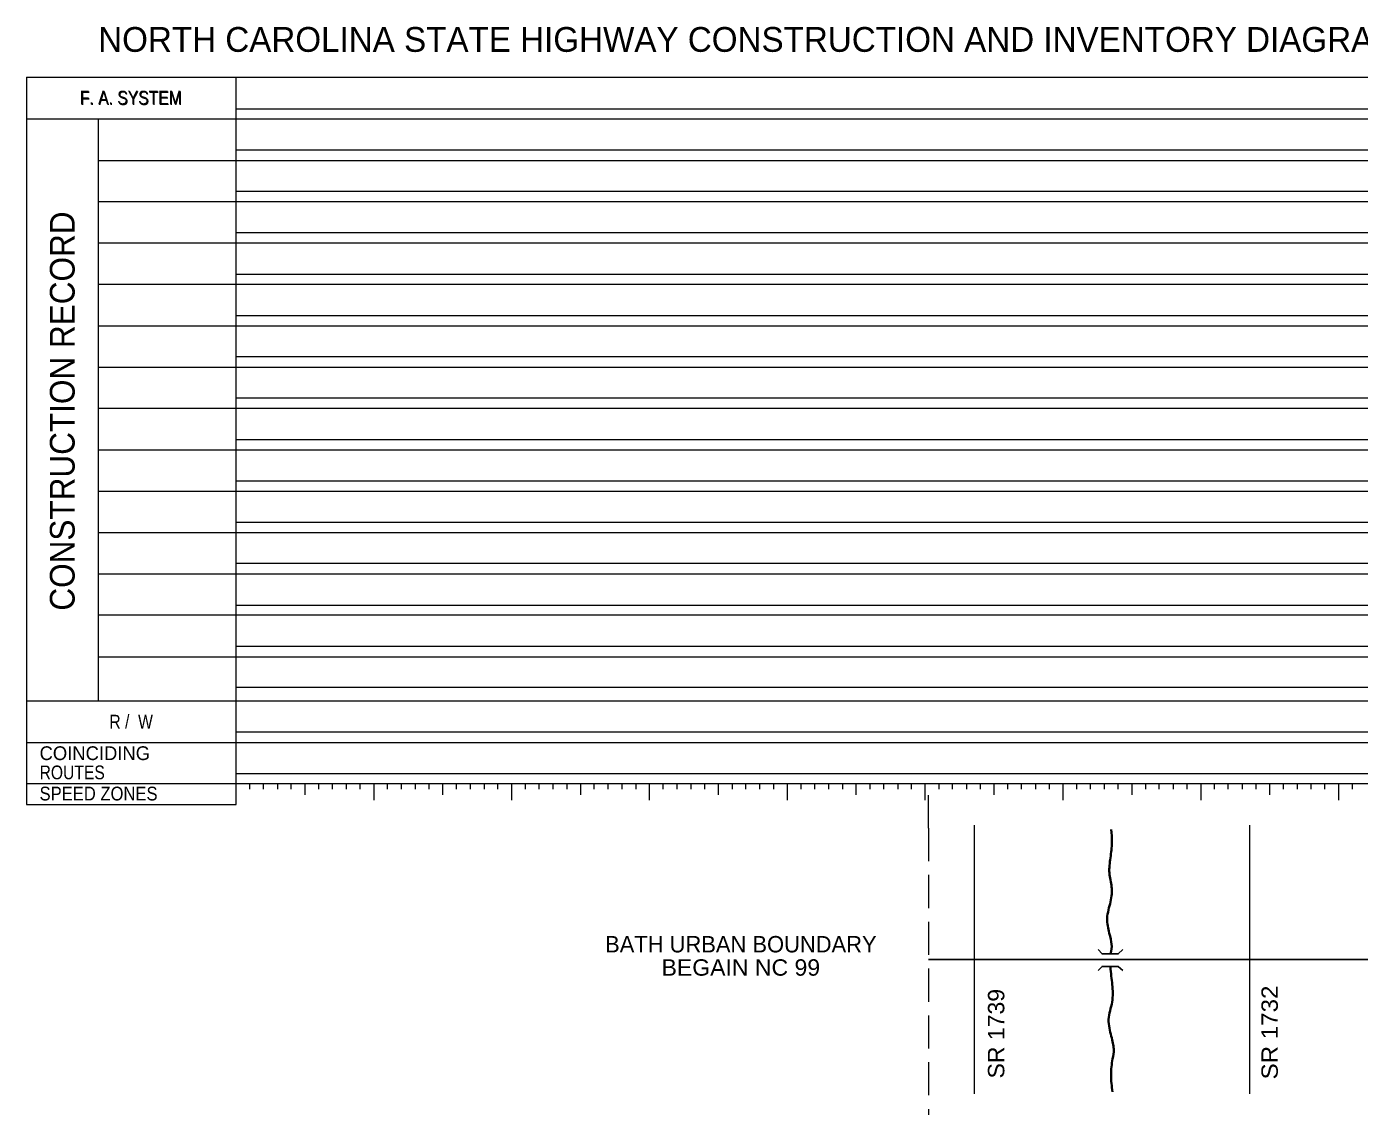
# Model space of a CAD drawing. Extents: x 321778.2 to 321799.8, y 217571.7 to 217588.1.
# Drawn here: x 321778.24 to 321787.92, y 217580.26 to 217588.1 of the extents above; entities that cross this region are included whole.
import ezdxf
from ezdxf.enums import TextEntityAlignment as Align

# ---------------------------------------------------------------- set-up
doc = ezdxf.new("R2010")
doc.units = 0
doc.header["$LTSCALE"] = 0.04
doc.linetypes.add('LONG_DASHED', pattern=[7.5, 6, -1.5])
doc.layers.add('1', color=7, linetype='Continuous', lineweight=13)

msp = doc.modelspace()

# ---------------------------------------------------------------- linework, layer by layer
at = {"layer": '1'}
for p, q in [((321778.238, 217587.7352), (321799.778, 217587.7352)), ((321778.238, 217587.7352), (321778.238, 217582.4559)), ((321779.7604, 217582.4559), (321779.7604, 217587.7352)), ((321779.7604, 217587.5066), (321799.778, 217587.5066)), ((321778.238, 217587.4345), (321792.2457, 217587.4345)), ((321778.7574, 217587.4345), (321778.7574, 217583.2087)), ((321779.7604, 217587.2082), (321793.2339, 217587.2082)), ((321778.7574, 217587.1314), (321799.778, 217587.1314)), ((321779.7604, 217586.9079), (321799.778, 217586.9079)), ((321778.7574, 217586.8331), (321799.778, 217586.8331)), ((321779.7604, 217586.6096), (321799.778, 217586.6096)), ((321778.7574, 217586.5325), (321799.778, 217586.5325)), ((321779.7604, 217586.3065), (321799.778, 217586.3065)), ((321778.7574, 217586.2344), (321799.778, 217586.2344)), ((321779.7604, 217586.0058), (321799.778, 217586.0058)), ((321778.7574, 217585.9312), (321799.778, 217585.9312)), ((321779.7604, 217585.7075), (321799.778, 217585.7075)), ((321778.7574, 217585.6307), (321799.778, 217585.6307)), ((321779.7604, 217585.407), (321799.778, 217585.407)), ((321778.7574, 217585.3323), (321799.778, 217585.3323)), ((321778.7574, 217585.0317), (321799.778, 217585.0317)), ((321779.7604, 217585.1063), (321799.778, 217585.1063)), ((321778.7574, 217584.731), (321799.778, 217584.731)), ((321779.7604, 217584.8058), (321799.778, 217584.8058)), ((321779.7604, 217584.5051), (321799.778, 217584.5051)), ((321778.7574, 217584.4306), (321799.778, 217584.4306)), ((321779.7604, 217584.2068), (321799.778, 217584.2068)), ((321778.7574, 217584.1299), (321799.778, 217584.1299)), ((321779.7604, 217583.9039), (321799.778, 217583.9039)), ((321778.7574, 217583.8318), (321799.778, 217583.8318)), ((321779.7604, 217583.6055), (321799.778, 217583.6055)), ((321778.7574, 217583.5286), (321799.778, 217583.5286)), ((321779.7604, 217583.3073), (321799.778, 217583.3073)), ((321778.238, 217583.2087), (321799.778, 217583.2087)), ((321779.7604, 217582.9827), (321799.778, 217582.9827)), ((321779.7604, 217582.6819), (321799.778, 217582.6819)), ((321779.8591, 217582.5665), (321779.8591, 217582.6074)), ((321779.9577, 217582.5665), (321779.9577, 217582.6074)), ((321780.0611, 217582.5665), (321780.0611, 217582.6074)), ((321780.1596, 217582.5665), (321780.1596, 217582.6074)), ((321780.2607, 217582.5257), (321780.2607, 217582.6074)), ((321780.3592, 217582.5665), (321780.3592, 217582.6074)), ((321780.4579, 217582.5665), (321780.4579, 217582.6074)), ((321780.5613, 217582.5665), (321780.5613, 217582.6074)), ((321780.66, 217582.5665), (321780.66, 217582.6074)), ((321780.7611, 217582.4873), (321780.7611, 217582.6074)), ((321780.8595, 217582.5665), (321780.8595, 217582.6074)), ((321780.9607, 217582.5665), (321780.9607, 217582.6074)), ((321781.0616, 217582.5665), (321781.0616, 217582.6074)), ((321781.1602, 217582.5665), (321781.1602, 217582.6074)), ((321781.2611, 217582.5257), (321781.2611, 217582.6074)), ((321781.3597, 217582.5665), (321781.3597, 217582.6074)), ((321781.4607, 217582.5665), (321781.4607, 217582.6074)), ((321781.5618, 217582.5665), (321781.5618, 217582.6074)), ((321781.6605, 217582.5665), (321781.6605, 217582.6074)), ((321781.7615, 217582.4873), (321781.7615, 217582.6074)), ((321781.8601, 217582.5665), (321781.8601, 217582.6074)), ((321781.961, 217582.5665), (321781.961, 217582.6074)), ((321782.062, 217582.5665), (321782.062, 217582.6074)), ((321782.1631, 217582.5665), (321782.1631, 217582.6074)), ((321782.2618, 217582.5257), (321782.2618, 217582.6074)), ((321782.3603, 217582.5665), (321782.3603, 217582.6074)), ((321782.4613, 217582.5665), (321782.4613, 217582.6074)), ((321782.5622, 217582.5665), (321782.5622, 217582.6074)), ((321782.6633, 217582.5665), (321782.6633, 217582.6074)), ((321782.7619, 217582.4873), (321782.7619, 217582.6074)), ((321782.8604, 217582.5665), (321782.8604, 217582.6074)), ((321782.9616, 217582.5665), (321782.9616, 217582.6074)), ((321783.0626, 217582.5665), (321783.0626, 217582.6074)), ((321783.1635, 217582.5665), (321783.1635, 217582.6074)), ((321783.2621, 217582.5257), (321783.2621, 217582.6074)), ((321783.3632, 217582.5665), (321783.3632, 217582.6074)), ((321783.4618, 217582.5665), (321783.4618, 217582.6074)), ((321783.5629, 217582.5665), (321783.5629, 217582.6074)), ((321783.6639, 217582.5665), (321783.6639, 217582.6074)), ((321783.7625, 217582.4873), (321783.7625, 217582.6074)), ((321783.8635, 217582.5665), (321783.8635, 217582.6074)), ((321783.962, 217582.5665), (321783.962, 217582.6074)), ((321784.0629, 217582.5665), (321784.0629, 217582.6074)), ((321784.1641, 217582.5665), (321784.1641, 217582.6074)), ((321784.2628, 217582.5257), (321784.2628, 217582.6074)), ((321784.3638, 217582.5665), (321784.3638, 217582.6074)), ((321784.4623, 217582.5665), (321784.4623, 217582.6074)), ((321784.5658, 217582.5665), (321784.5658, 217582.6074)), ((321784.6645, 217582.5665), (321784.6645, 217582.6074)), ((321784.7631, 217582.4873), (321784.7631, 217582.6074)), ((321784.8642, 217582.5665), (321784.8642, 217582.6074)), ((321784.9626, 217582.5665), (321784.9626, 217582.6074)), ((321785.0659, 217582.5665), (321785.0659, 217582.6074)), ((321785.1646, 217582.5665), (321785.1646, 217582.6074)), ((321785.2632, 217582.5257), (321785.2632, 217582.6074)), ((321785.3642, 217582.5665), (321785.3642, 217582.6074)), ((321785.4628, 217582.5665), (321785.4628, 217582.6074)), ((321785.5662, 217582.5665), (321785.5662, 217582.6074)), ((321785.6649, 217582.5665), (321785.6649, 217582.6074)), ((321785.7659, 217582.4873), (321785.7659, 217582.6074)), ((321785.8645, 217582.5665), (321785.8645, 217582.6074)), ((321785.9631, 217582.5665), (321785.9631, 217582.6074)), ((321786.0665, 217582.5665), (321786.0665, 217582.6074)), ((321786.1651, 217582.5665), (321786.1651, 217582.6074)), ((321786.2661, 217582.5257), (321786.2661, 217582.6074)), ((321786.3648, 217582.5665), (321786.3648, 217582.6074)), ((321786.4634, 217582.5665), (321786.4634, 217582.6074)), ((321786.5668, 217582.5665), (321786.5668, 217582.6074)), ((321786.6653, 217582.5665), (321786.6653, 217582.6074)), ((321786.7664, 217582.4873), (321786.7664, 217582.6074)), ((321786.8651, 217582.5665), (321786.8651, 217582.6074)), ((321786.9635, 217582.5665), (321786.9635, 217582.6074)), ((321787.0668, 217582.5665), (321787.0668, 217582.6074)), ((321787.1656, 217582.5665), (321787.1656, 217582.6074)), ((321787.2666, 217582.5257), (321787.2666, 217582.6074)), ((321787.3652, 217582.5665), (321787.3652, 217582.6074)), ((321787.4663, 217582.5665), (321787.4663, 217582.6074)), ((321787.5672, 217582.5665), (321787.5672, 217582.6074)), ((321787.6659, 217582.5665), (321787.6659, 217582.6074)), ((321787.7669, 217582.4873), (321787.7669, 217582.6074)), ((321787.8656, 217582.5665), (321787.8656, 217582.6074)), ((321778.238, 217582.4559), (321779.7604, 217582.4559)), ((321785.118, 217582.3058), (321785.118, 217580.355)), ((321787.118, 217582.3058), (321787.118, 217580.355))]:
    msp.add_line(p, q, dxfattribs=at)
at = {"layer": '1', "linetype": 'LONG_DASHED'}
for q in [(321784.788, 217582.6142), (321784.788, 217579.9702)]:
    msp.add_line((321784.788, 217582.2842), q, dxfattribs=at)
at = {"layer": '1', "lineweight": 25}
msp.add_line((321790.1835, 217581.3303), (321784.788, 217581.3303), dxfattribs=at)
at = {"layer": '1'}
for points in [[(321778.238, 217582.9057), (321779.7604, 217582.9057), (321799.778, 217582.9057)], [(321778.238, 217582.6074), (321779.7604, 217582.6074), (321799.778, 217582.6074)]]:
    msp.add_lwpolyline(points, dxfattribs=at)
at = {"layer": '1', "lineweight": 25}
for points in [[(321786.0184, 217581.4037), (321786.0484, 217581.3707), (321786.1654, 217581.3707), (321786.1984, 217581.4037)], [(321786.0184, 217581.2507), (321786.0484, 217581.2807), (321786.1654, 217581.2807), (321786.1984, 217581.2507)]]:
    msp.add_lwpolyline(points, dxfattribs=at)
at = {"layer": '1', "lineweight": 35}
for points in [[(321786.1084, 217581.3707), (321786.1174, 217581.4007), (321786.1204, 217581.4367), (321786.1024, 217581.5177), (321786.0724, 217581.6287), (321786.1144, 217581.7517), (321786.1234, 217581.8597), (321786.0934, 217581.9557), (321786.1084, 217582.0697), (321786.1234, 217582.1807), (321786.1174, 217582.2467), (321786.1144, 217582.2737)], [(321786.1234, 217580.6087), (321786.1294, 217580.6297), (321786.1384, 217580.6777), (321786.1174, 217580.7677), (321786.0814, 217580.8967), (321786.1294, 217581.0197), (321786.1234, 217581.1517), (321786.1114, 217581.2267), (321786.1084, 217581.2807)], [(321786.1234, 217580.6087), (321786.1174, 217580.5697), (321786.1084, 217580.4917), (321786.1174, 217580.4107), (321786.1234, 217580.3687)]]:
    msp.add_open_spline(points, degree=3, dxfattribs=at)

# ---------------------------------------------------------------- texts
at = {"layer": '1'}
for s, height, p in [('NORTH CAROLINA STATE HIGHWAY CONSTRUCTION AND INVENTORY DIAGRAM', 0.1801, (321778.7574, 217587.9202)), ('COINCIDING', 0.1, (321778.3318, 217582.7782))]:
    msp.add_text(s, height=height, dxfattribs=at).set_placement(p)
for s, height, width, p in [('F. A. SYSTEM', 0.1001, 0.85, (321778.9939, 217587.5379)), ('F. A. SYSTEM', 0.1001, 0.85, (321778.9988, 217587.5331)), ('R /  W', 0.1001, 0.85, (321778.9967, 217583.0067)), ('BEGAIN NC 99', 0.119, 1.05, (321783.4245, 217581.2129))]:
    msp.add_text(s, height=height, dxfattribs=dict(at, width=width)).set_placement(p, align=Align.CENTER)
for s, height, width, p in [('CONSTRUCTION RECORD', 0.1801, 0.95, (321778.5867, 217585.3122)), ('SR 1739', 0.119, 1.05, (321785.3378, 217580.7916)), ('SR 1732', 0.119, 1.1, (321787.3239, 217580.8004))]:
    msp.add_text(s, height=height, rotation=90, dxfattribs=dict(at, width=width)).set_placement(p, align=Align.CENTER)
for s, height, width, p in [('ROUTES', 0.1, 0.85, (321778.3318, 217582.6388)), ('SPEED ZONES', 0.1001, 0.9, (321778.3318, 217582.485))]:
    msp.add_text(s, height=height, dxfattribs=dict(at, width=width)).set_placement(p)
msp.add_text('BATH URBAN BOUNDARY', height=0.119, dxfattribs=at).set_placement((321783.4246, 217581.3819), align=Align.CENTER)

doc.saveas('drawing.dxf')
